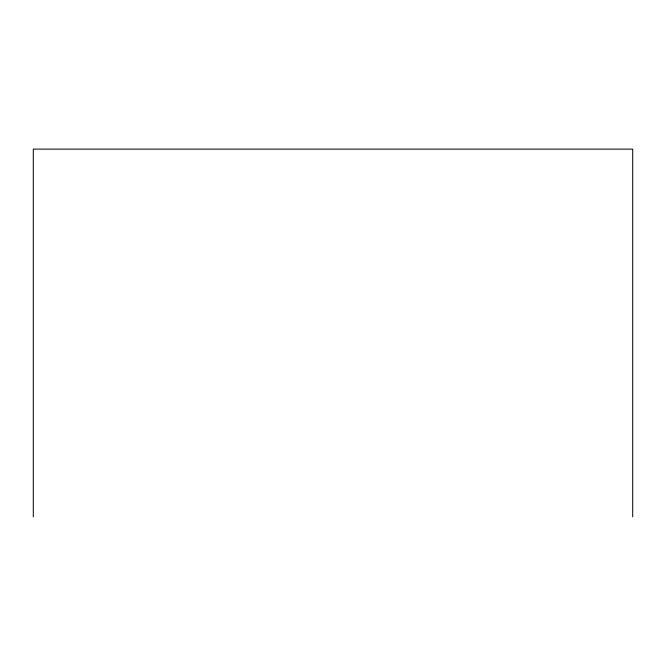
<?xml version="1.0" encoding="UTF-8"?>
<svg xmlns="http://www.w3.org/2000/svg" width="666" height="666" viewBox="0 0 666 666"><rect width="100%" height="100%" fill="white"/><g stroke="black" fill="none" stroke-linecap="round" stroke-linejoin="round"><path stroke-width="1" d="M632.7 516.883L632.7 149.117L33.3 149.117L33.3 516.883"/></g></svg>
